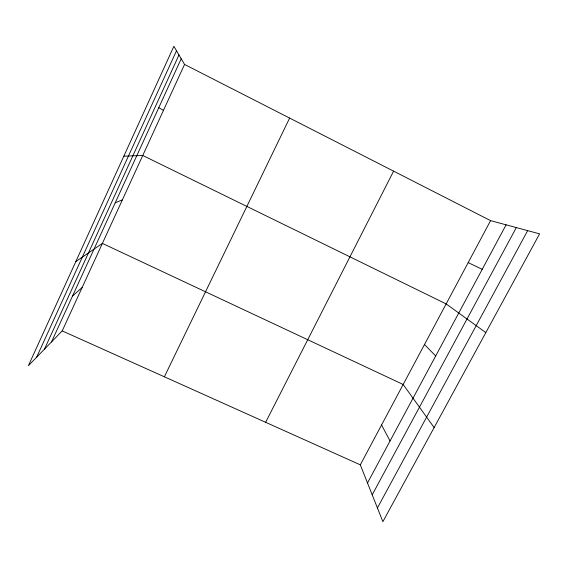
<?xml version="1.0" encoding="UTF-8"?>
<svg xmlns="http://www.w3.org/2000/svg" width="568" height="568" viewBox="0 0 568 568"><rect width="100%" height="100%" fill="white"/><g stroke="black" fill="none" stroke-linecap="round" stroke-linejoin="round"><path stroke-width="0.85" d="M36.643 357.208L176.492 50.772M44.474 349.15L178.97 54.982M51.51 341.915L181.192 58.752M62.217 330.903L184.55 64.447L173.865 46.313L28.4 365.685L62.217 330.903L360.304 464.837L382.868 521.687L539.6 233.86L490.575 220.64L184.55 64.447M164.372 376.804L289.63 118.08M265.654 422.308L393.596 171.145M360.304 464.837L490.575 220.64M367.496 482.963L506.109 224.829M372.203 494.813L516.312 227.583M377.415 507.941L527.665 230.644M72.562 295.956L82.126 287.536M75.835 261.55L102.389 243.409L403.166 384.486L434.122 427.569M115.197 202.847L122.397 199.822M123.824 156.186L142.753 155.483L446.15 303.908L485.832 332.599M468.181 262.622L482.225 269.31M158.784 107.679L163.47 110.362M424.488 344.527L435.684 355.973M381.561 424.992L390.06 440.945"/></g></svg>
